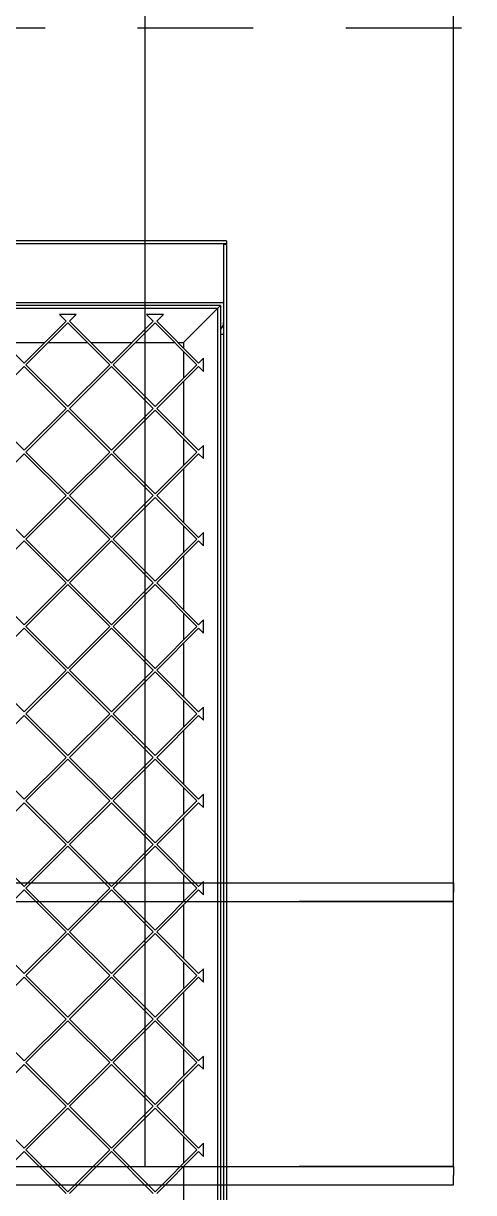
# Model space of a CAD drawing. Header units: millimetres. Extents: x 0 to 87554, y -20854 to 20404.
# Drawn here: x 8690.9 to 8836.9, y 5785 to 6164.2 of the extents above; entities that cross this region are included whole.
import ezdxf

# ---------------------------------------------------------------- set-up
doc = ezdxf.new("R2010")
doc.units = ezdxf.units.MM
doc.linetypes.add('CENTER', pattern=[50.8, 31.75, -6.35, 6.35, -6.35])
doc.linetypes.add('JIS_02_0.7', pattern=[1.35, 0.75, -0.6])
doc.layers.get('0').update_dxf_attribs({"lineweight": 15})
for name, color, linetype in [('1', 2, 'Continuous'), ('11', 3, 'Continuous'), ('2', 4, 'CENTER'), ('4215-16102_1_0', 7, 'Continuous'), ('4215-16102_2_0', 7, 'Continuous'), ('4215-16102_4_0', 7, 'Continuous'), ('4215-16529_1_0', 7, 'Continuous'), ('4215-16529_2_0', 7, 'Continuous'), ('4215-16529_3_0', 7, 'Continuous')]:
    doc.layers.add(name, color=color, linetype=linetype)

# ---------------------------------------------------------------- blocks, each defined once
blk = doc.blocks.new('y78')
at = {"layer": '1', "lineweight": -3}
for p, q in [((70.46, -756), (70.46, 18)), ((70.46, 18), (120.46, 18)), ((170.46, 18), (120.46, 18)), ((170.46, -756), (170.46, 18)), ((-171.29, -750), (-171.29, -753)), ((-171.29, -750), (170.46, -750)), ((170.46, -750), (170.46, -753)), ((-171.29, -756), (-171.29, -753)), ((170.46, -756), (170.46, -753)), ((-171.29, -756), (170.46, -756)), ((70.46, -756), (120.46, -756)), ((170.46, -756), (120.46, -756))]:
    blk.add_line(p, q, dxfattribs=at)
at = {"layer": '11', "lineweight": -3}
for p, q in [((70.46, -841.92), (70.46, -118)), ((70.46, -118), (120.46, -118)), ((170.46, -118), (120.46, -118)), ((170.46, -841.92), (170.46, -118)), ((-171.29, -841.92), (-171.29, -844.92)), ((-171.29, -841.92), (170.46, -841.92)), ((-171.29, -847.92), (-171.29, -844.92)), ((70.46, -841.92), (120.46, -841.92)), ((170.46, -841.92), (120.46, -841.92)), ((170.46, -841.92), (170.46, -844.92)), ((170.46, -847.92), (170.46, -844.92)), ((-171.29, -847.92), (170.46, -847.92))]:
    blk.add_line(p, q, dxfattribs=at)
blk = doc.blocks.new('ju7888')
at = {"layer": '4215-16102_1_0', "color": 87, "linetype": 'Continuous'}
for p, q in [((-0.61, 279.42), (575.19, 279.42)), ((0.39, 278.42), (-0.61, 279.42)), ((0.39, 278.42), (574.19, 278.42)), ((11.39, 267.42), (0.43, 278.38)), ((11.39, 267.42), (13.1, 267.42)), ((14.23, 267.42), (22.94, 267.42)), ((24.07, 267.42), (41.39, 267.42)), ((42.52, 267.42), (51.23, 267.42)), ((52.36, 267.42), (69.67, 267.42)), ((70.8, 267.42), (79.51, 267.42)), ((80.64, 267.42), (97.95, 267.42)), ((99.09, 267.42), (107.8, 267.42)), ((108.93, 267.42), (126.24, 267.42)), ((127.37, 267.42), (136.08, 267.42)), ((137.21, 267.42), (154.52, 267.42)), ((155.65, 267.42), (164.36, 267.42)), ((165.5, 267.42), (182.81, 267.42)), ((183.94, 267.42), (192.65, 267.42)), ((193.78, 267.42), (211.09, 267.42)), ((212.22, 267.42), (220.93, 267.42)), ((222.06, 267.42), (239.37, 267.42)), ((240.51, 267.42), (249.22, 267.42)), ((250.35, 267.42), (267.66, 267.42)), ((268.79, 267.42), (277.5, 267.42)), ((278.63, 267.42), (295.94, 267.42))]:
    blk.add_line(p, q, dxfattribs=at)
at = {"layer": '4215-16102_2_0', "color": 87, "linetype": 'Continuous'}
for p, q in [((-0.61, 279.42), (-0.61, -17.28)), ((0.39, 278.42), (-0.61, 279.42)), ((0.39, 278.42), (0.39, -16.58)), ((0.43, 278.38), (11.39, 267.42)), ((11.39, 265.71), (11.39, 267.42)), ((11.39, 251.83), (11.39, 264.58)), ((11.39, 237.43), (11.39, 250.7)), ((11.39, 223.54), (11.39, 236.3)), ((11.39, 209.14), (11.39, 222.41))]:
    blk.add_line(p, q, dxfattribs=at)
at = {"layer": '4215-16102_4_0', "color": 87, "linetype": 'Continuous'}
for p, q in [((20.73, 273.92), (16.44, 273.92)), ((16.44, 273.92), (18.02, 272.35)), ((19.15, 272.35), (20.73, 273.92)), ((49.02, 273.92), (44.73, 273.92)), ((44.73, 273.92), (46.31, 272.35)), ((47.44, 272.35), (49.02, 273.92)), ((77.3, 273.92), (73.01, 273.92)), ((73.01, 273.92), (74.59, 272.35)), ((75.72, 272.35), (77.3, 273.92)), ((105.59, 273.92), (101.3, 273.92)), ((101.3, 273.92), (102.87, 272.35)), ((104.01, 272.35), (105.59, 273.92)), ((133.87, 273.92), (129.58, 273.92)), ((129.58, 273.92), (131.16, 272.35)), ((132.29, 272.35), (133.87, 273.92)), ((162.15, 273.92), (157.86, 273.92)), ((157.86, 273.92), (159.44, 272.35)), ((160.57, 272.35), (162.15, 273.92)), ((190.44, 273.92), (186.15, 273.92)), ((186.15, 273.92), (187.73, 272.35)), ((188.86, 272.35), (190.44, 273.92)), ((218.72, 273.92), (214.43, 273.92)), ((214.43, 273.92), (216.01, 272.35)), ((217.14, 272.35), (218.72, 273.92)), ((247.01, 273.92), (242.72, 273.92)), ((242.72, 273.92), (244.3, 272.35)), ((245.43, 272.35), (247.01, 273.92)), ((275.29, 273.92), (271, 273.92)), ((271, 273.92), (272.58, 272.35)), ((273.71, 272.35), (275.29, 273.92)), ((18.02, 272.35), (4.45, 258.77)), ((5.01, 258.2), (18.59, 271.78)), ((18.59, 271.78), (32.16, 258.2)), ((32.73, 258.77), (19.15, 272.35)), ((46.31, 272.35), (32.73, 258.77)), ((33.3, 258.2), (46.87, 271.78)), ((46.87, 271.78), (60.45, 258.2)), ((61.01, 258.77), (47.44, 272.35)), ((74.59, 272.35), (61.01, 258.77)), ((61.58, 258.2), (75.16, 271.78)), ((75.16, 271.78), (88.73, 258.2)), ((89.3, 258.77), (75.72, 272.35)), ((102.87, 272.35), (89.3, 258.77)), ((89.86, 258.2), (103.44, 271.78)), ((103.44, 271.78), (117.02, 258.2)), ((117.58, 258.77), (104.01, 272.35)), ((131.16, 272.35), (117.58, 258.77)), ((118.15, 258.2), (131.72, 271.78)), ((131.72, 271.78), (145.3, 258.2)), ((145.87, 258.77), (132.29, 272.35)), ((159.44, 272.35), (145.87, 258.77)), ((146.43, 258.2), (160.01, 271.78)), ((160.01, 271.78), (173.59, 258.2)), ((174.15, 258.77), (160.57, 272.35)), ((187.73, 272.35), (174.15, 258.77)), ((174.72, 258.2), (188.29, 271.78)), ((188.29, 271.78), (201.87, 258.2)), ((202.44, 258.77), (188.86, 272.35)), ((216.01, 272.35), (202.44, 258.77)), ((203, 258.2), (216.58, 271.78)), ((216.58, 271.78), (230.15, 258.2)), ((230.72, 258.77), (217.14, 272.35)), ((244.3, 272.35), (230.72, 258.77)), ((231.29, 258.2), (244.86, 271.78)), ((244.86, 271.78), (258.44, 258.2)), ((259, 258.77), (245.43, 272.35)), ((272.58, 272.35), (259, 258.77)), ((259.57, 258.2), (273.15, 271.78)), ((273.15, 271.78), (286.72, 258.2)), ((287.29, 258.77), (273.71, 272.35)), ((2.29, 260.93), (2.29, 255.48)), ((4.45, 258.77), (2.29, 260.93)), ((18.59, 244.63), (5.01, 258.2)), ((32.16, 258.2), (18.59, 244.63)), ((46.87, 244.63), (33.3, 258.2)), ((60.45, 258.2), (46.87, 244.63)), ((75.16, 244.63), (61.58, 258.2)), ((88.73, 258.2), (75.16, 244.63)), ((103.44, 244.63), (89.86, 258.2)), ((117.02, 258.2), (103.44, 244.63)), ((131.72, 244.63), (118.15, 258.2)), ((145.3, 258.2), (131.72, 244.63)), ((160.01, 244.63), (146.43, 258.2)), ((173.59, 258.2), (160.01, 244.63)), ((188.29, 244.63), (174.72, 258.2)), ((201.87, 258.2), (188.29, 244.63)), ((216.58, 244.63), (203, 258.2)), ((230.15, 258.2), (216.58, 244.63)), ((244.86, 244.63), (231.29, 258.2)), ((258.44, 258.2), (244.86, 244.63)), ((273.15, 244.63), (259.57, 258.2)), ((286.72, 258.2), (273.15, 244.63)), ((2.29, 255.48), (4.45, 257.64)), ((4.45, 257.64), (18.02, 244.06)), ((19.15, 244.06), (32.73, 257.64)), ((32.73, 257.64), (46.31, 244.06)), ((47.44, 244.06), (61.01, 257.64)), ((61.01, 257.64), (74.59, 244.06)), ((75.72, 244.06), (89.3, 257.64)), ((89.3, 257.64), (102.87, 244.06)), ((104.01, 244.06), (117.58, 257.64)), ((117.58, 257.64), (131.16, 244.06)), ((132.29, 244.06), (145.87, 257.64)), ((145.87, 257.64), (159.44, 244.06)), ((160.57, 244.06), (174.15, 257.64)), ((174.15, 257.64), (187.73, 244.06)), ((188.86, 244.06), (202.44, 257.64)), ((202.44, 257.64), (216.01, 244.06)), ((217.14, 244.06), (230.72, 257.64)), ((230.72, 257.64), (244.3, 244.06)), ((245.43, 244.06), (259, 257.64)), ((259, 257.64), (272.58, 244.06)), ((273.71, 244.06), (287.29, 257.64)), ((18.02, 244.06), (4.45, 230.49)), ((18.59, 243.5), (5.01, 229.92)), ((18.59, 243.5), (32.16, 229.92)), ((32.73, 230.49), (19.15, 244.06)), ((46.31, 244.06), (32.73, 230.49)), ((46.87, 243.5), (33.3, 229.92)), ((46.87, 243.5), (60.45, 229.92)), ((61.01, 230.49), (47.44, 244.06)), ((74.59, 244.06), (61.01, 230.49)), ((75.16, 243.5), (61.58, 229.92)), ((75.16, 243.5), (88.73, 229.92)), ((89.3, 230.49), (75.72, 244.06)), ((102.87, 244.06), (89.3, 230.49)), ((103.44, 243.5), (89.86, 229.92)), ((103.44, 243.5), (117.02, 229.92)), ((117.58, 230.49), (104.01, 244.06)), ((131.16, 244.06), (117.58, 230.49)), ((131.72, 243.5), (118.15, 229.92)), ((131.72, 243.5), (145.3, 229.92)), ((145.87, 230.49), (132.29, 244.06)), ((159.44, 244.06), (145.87, 230.49)), ((160.01, 243.5), (146.43, 229.92)), ((160.01, 243.5), (173.59, 229.92)), ((174.15, 230.49), (160.57, 244.06)), ((187.73, 244.06), (174.15, 230.49)), ((188.29, 243.5), (174.72, 229.92)), ((188.29, 243.5), (201.87, 229.92)), ((202.44, 230.49), (188.86, 244.06)), ((216.01, 244.06), (202.44, 230.49)), ((216.58, 243.5), (203, 229.92)), ((216.58, 243.5), (230.15, 229.92)), ((230.72, 230.49), (217.14, 244.06)), ((244.3, 244.06), (230.72, 230.49)), ((244.86, 243.5), (231.29, 229.92)), ((244.86, 243.5), (258.44, 229.92)), ((259, 230.49), (245.43, 244.06)), ((272.58, 244.06), (259, 230.49)), ((273.15, 243.5), (259.57, 229.92)), ((273.15, 243.5), (286.72, 229.92)), ((287.29, 230.49), (273.71, 244.06)), ((2.29, 232.64), (2.29, 227.2)), ((4.45, 230.49), (2.29, 232.64)), ((4.45, 229.35), (2.29, 227.2)), ((4.45, 229.35), (18.02, 215.78)), ((5.01, 229.92), (18.59, 216.34)), ((32.16, 229.92), (18.59, 216.34)), ((32.73, 229.35), (19.15, 215.78)), ((32.73, 229.35), (46.31, 215.78)), ((33.3, 229.92), (46.87, 216.34)), ((60.45, 229.92), (46.87, 216.34)), ((61.01, 229.35), (47.44, 215.78)), ((61.01, 229.35), (74.59, 215.78)), ((61.58, 229.92), (75.16, 216.34)), ((88.73, 229.92), (75.16, 216.34)), ((89.3, 229.35), (75.72, 215.78)), ((89.3, 229.35), (102.87, 215.78)), ((89.86, 229.92), (103.44, 216.34)), ((117.02, 229.92), (103.44, 216.34)), ((117.58, 229.35), (104.01, 215.78)), ((117.58, 229.35), (131.16, 215.78)), ((118.15, 229.92), (131.72, 216.34)), ((145.3, 229.92), (131.72, 216.34)), ((145.87, 229.35), (132.29, 215.78)), ((145.87, 229.35), (159.44, 215.78)), ((146.43, 229.92), (160.01, 216.34)), ((173.59, 229.92), (160.01, 216.34)), ((174.15, 229.35), (160.57, 215.78)), ((174.15, 229.35), (187.73, 215.78)), ((174.72, 229.92), (188.29, 216.34)), ((201.87, 229.92), (188.29, 216.34)), ((202.44, 229.35), (188.86, 215.78)), ((202.44, 229.35), (216.01, 215.78)), ((203, 229.92), (216.58, 216.34)), ((230.15, 229.92), (216.58, 216.34)), ((230.72, 229.35), (217.14, 215.78)), ((230.72, 229.35), (244.3, 215.78)), ((231.29, 229.92), (244.86, 216.34)), ((258.44, 229.92), (244.86, 216.34)), ((259, 229.35), (245.43, 215.78)), ((259, 229.35), (272.58, 215.78)), ((259.57, 229.92), (273.15, 216.34)), ((286.72, 229.92), (273.15, 216.34)), ((287.29, 229.35), (273.71, 215.78)), ((18.02, 215.78), (4.45, 202.2)), ((32.73, 202.2), (19.15, 215.78)), ((46.31, 215.78), (32.73, 202.2)), ((61.01, 202.2), (47.44, 215.78)), ((74.59, 215.78), (61.01, 202.2)), ((89.3, 202.2), (75.72, 215.78)), ((102.87, 215.78), (89.3, 202.2)), ((117.58, 202.2), (104.01, 215.78)), ((131.16, 215.78), (117.58, 202.2)), ((145.87, 202.2), (132.29, 215.78)), ((159.44, 215.78), (145.87, 202.2)), ((174.15, 202.2), (160.57, 215.78)), ((187.73, 215.78), (174.15, 202.2)), ((202.44, 202.2), (188.86, 215.78)), ((216.01, 215.78), (202.44, 202.2)), ((230.72, 202.2), (217.14, 215.78)), ((244.3, 215.78), (230.72, 202.2)), ((259, 202.2), (245.43, 215.78)), ((272.58, 215.78), (259, 202.2)), ((287.29, 202.2), (273.71, 215.78))]:
    blk.add_line(p, q, dxfattribs=at)
at = {"layer": '4215-16529_1_0', "color": 87, "linetype": 'Continuous'}
for p, q in [((-21.61, 281.42), (-20.61, 281.42)), ((-21.61, 281.42), (-21.61, -17.28)), ((-20.61, 281.42), (-20.61, -17.28)), ((-20.41, 281.42), (594.99, 281.42)), ((-20.41, 281.42), (-20.41, 280.42)), ((-20.41, 280.42), (594.99, 280.42))]:
    blk.add_line(p, q, dxfattribs=at)
at = {"layer": '4215-16529_2_0', "color": 87, "linetype": 'Continuous'}
for p, q in [((-20.61, 280.42), (-20.41, 280.42)), ((-1.61, -17.28), (-1.61, 280.42))]:
    blk.add_line(p, q, dxfattribs=at)
blk.add_arc((4.89, 277.42), 3, 42.0044, 90, dxfattribs=at)
at = {"layer": '4215-16529_3_0', "color": 87, "linetype": 'Continuous'}
blk.add_line((8.79, 280.42), (8.79, 279.42), dxfattribs=at)

msp = doc.modelspace()

# ---------------------------------------------------------------- linework, layer by layer
at = {"layer": '2', "color": 1, "linetype": 'JIS_02_0.7', "ltscale": 50}
msp.add_line((6837.976, 6162.757), (13206.433, 6162.757), dxfattribs=at)

# ---------------------------------------------------------------- block references
at = {"lineweight": -3}
msp.add_blockref('y78', (8659.929, 6635.457), dxfattribs=at)
at = {"rotation": 270}
msp.add_blockref('ju7888', (8475.412, 6072.046), dxfattribs=at)

doc.saveas('drawing.dxf')
